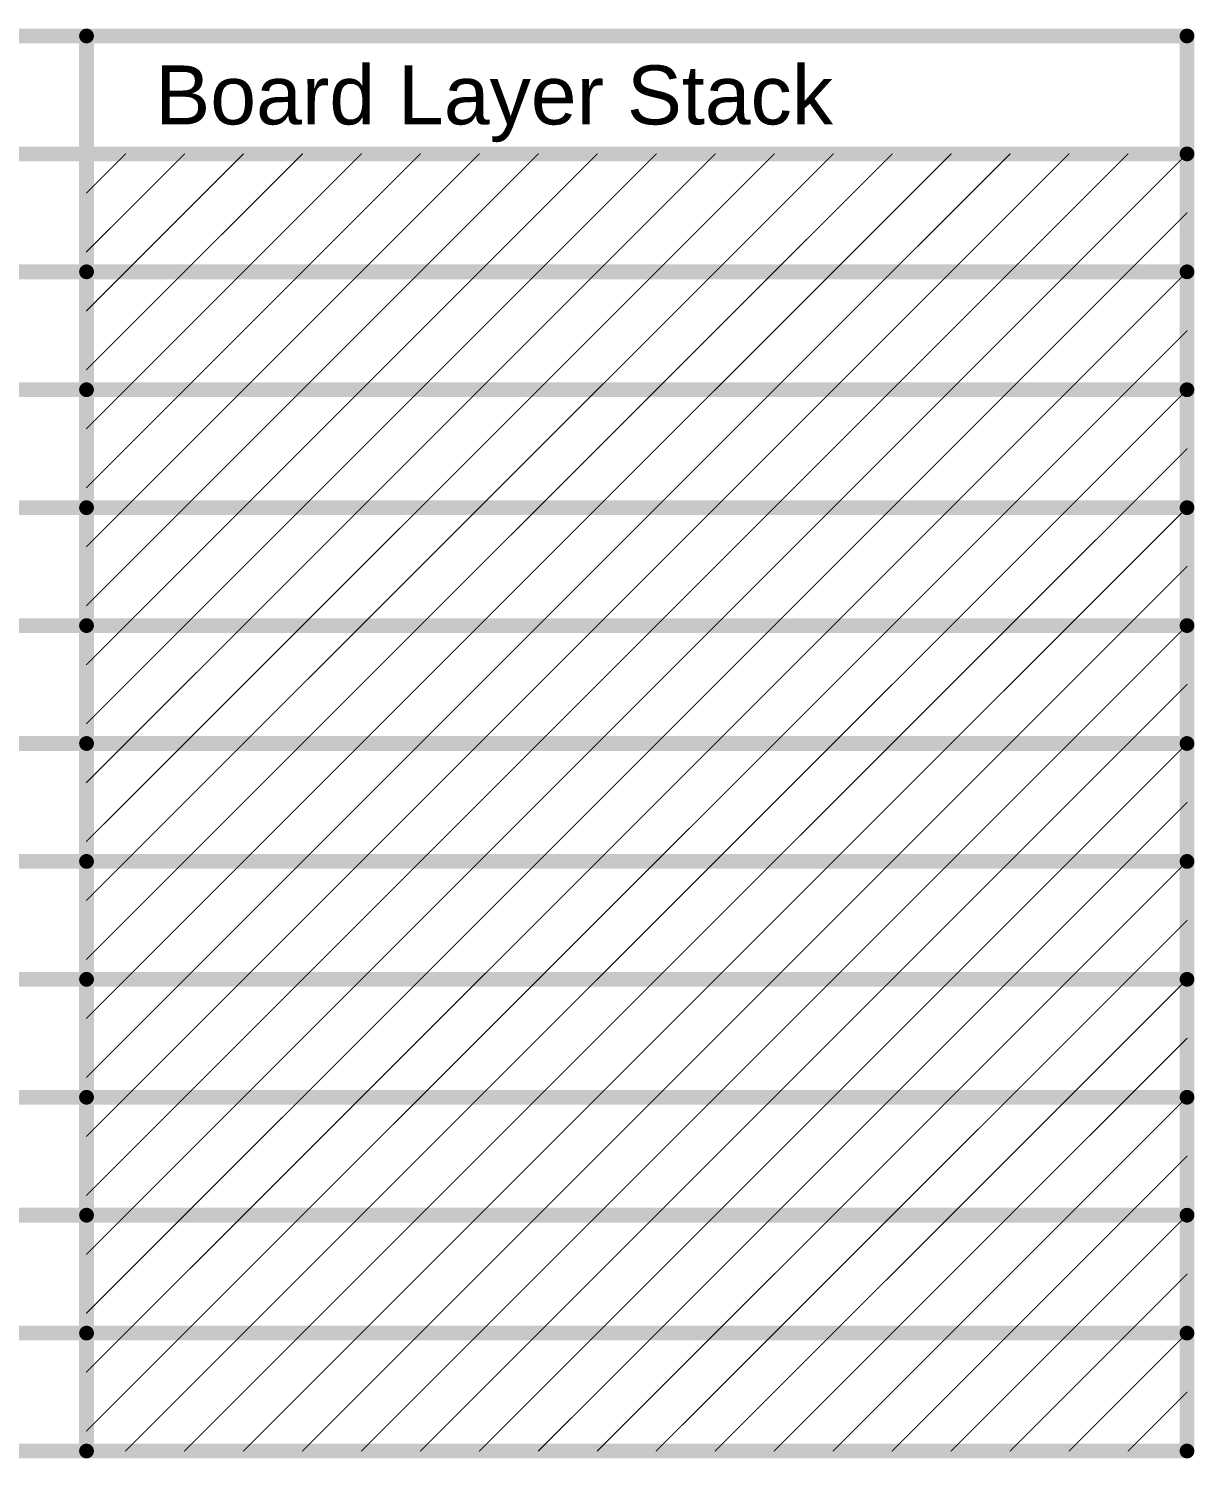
# Model space of a CAD drawing. Header units: inches. Extents: x -6 to 430, y 0 to 90.
# Drawn here: x 143.6 to 173.73, y 52.58 to 89.54 of the extents above; entities that cross this region are included whole.
import ezdxf

# ---------------------------------------------------------------- set-up
doc = ezdxf.new("R2010")
doc.units = ezdxf.units.IN
doc.layers.add('Mechanical 2', color=216, linetype='Continuous')
doc.styles.add('Arial', font='', dxfattribs={"height": 0.2})
doc.styles.get('Arial').set_extended_font_data('Arial')

msp = doc.modelspace()

# ---------------------------------------------------------------- linework, layer by layer
at = {"layer": 'Mechanical 2'}
for points, const_width in [([(58.254, 89.349), (173.539, 89.349)], 0.381), ([(145.099, 52.773), (145.099, 89.349)], 0.381), ([(173.539, 52.773), (173.539, 89.349)], 0.381), ([(58.254, 86.301), (173.539, 86.301)], 0.381), ([(145.099, 85.293), (146.107, 86.301)], 0.0254), ([(145.099, 83.769), (147.631, 86.301)], 0.0254), ([(146.107, 83.253), (149.155, 86.301)], 0.0254), ([(147.631, 83.253), (150.679, 86.301)], 0.0254), ([(149.155, 83.253), (152.203, 86.301)], 0.0254), ([(150.679, 83.253), (153.727, 86.301)], 0.0254), ([(152.203, 83.253), (155.251, 86.301)], 0.0254), ([(153.727, 83.253), (156.775, 86.301)], 0.0254), ([(155.251, 83.253), (158.299, 86.301)], 0.0254), ([(156.775, 83.253), (159.823, 86.301)], 0.0254), ([(158.299, 83.253), (161.347, 86.301)], 0.0254), ([(159.823, 83.253), (162.871, 86.301)], 0.0254), ([(161.347, 83.253), (164.395, 86.301)], 0.0254), ([(162.871, 83.253), (165.919, 86.301)], 0.0254), ([(164.395, 83.253), (167.443, 86.301)], 0.0254), ([(165.919, 83.253), (168.967, 86.301)], 0.0254), ([(167.443, 83.253), (170.491, 86.301)], 0.0254), ([(168.967, 83.253), (172.015, 86.301)], 0.0254), ([(170.491, 83.253), (173.539, 86.301)], 0.0254), ([(172.015, 83.253), (173.539, 84.777)], 0.0254), ([(130.625, 83.253), (145.099, 83.253)], 0.381), ([(145.099, 83.253), (173.539, 83.253)], 0.381), ([(145.099, 82.245), (146.107, 83.253)], 0.0254), ([(145.099, 80.721), (147.631, 83.253)], 0.0254), ([(146.107, 80.205), (149.155, 83.253)], 0.0254), ([(147.631, 80.205), (150.679, 83.253)], 0.0254), ([(149.155, 80.205), (152.203, 83.253)], 0.0254), ([(150.679, 80.205), (153.727, 83.253)], 0.0254), ([(152.203, 80.205), (155.251, 83.253)], 0.0254), ([(153.727, 80.205), (156.775, 83.253)], 0.0254), ([(155.251, 80.205), (158.299, 83.253)], 0.0254), ([(156.775, 80.205), (159.823, 83.253)], 0.0254), ([(158.299, 80.205), (161.347, 83.253)], 0.0254), ([(159.823, 80.205), (162.871, 83.253)], 0.0254), ([(161.347, 80.205), (164.395, 83.253)], 0.0254), ([(162.871, 80.205), (165.919, 83.253)], 0.0254), ([(164.395, 80.205), (167.443, 83.253)], 0.0254), ([(165.919, 80.205), (168.967, 83.253)], 0.0254), ([(167.443, 80.205), (170.491, 83.253)], 0.0254), ([(168.967, 80.205), (172.015, 83.253)], 0.0254), ([(170.491, 80.205), (173.539, 83.253)], 0.0254), ([(172.015, 80.205), (173.539, 81.729)], 0.0254), ([(130.625, 80.205), (145.099, 80.205)], 0.381), ([(145.099, 80.205), (173.539, 80.205)], 0.381), ([(145.099, 79.197), (146.107, 80.205)], 0.0254), ([(145.099, 77.673), (147.631, 80.205)], 0.0254), ([(146.107, 77.157), (149.155, 80.205)], 0.0254), ([(147.631, 77.157), (150.679, 80.205)], 0.0254), ([(149.155, 77.157), (152.203, 80.205)], 0.0254), ([(150.679, 77.157), (153.727, 80.205)], 0.0254), ([(152.203, 77.157), (155.251, 80.205)], 0.0254), ([(153.727, 77.157), (156.775, 80.205)], 0.0254), ([(155.251, 77.157), (158.299, 80.205)], 0.0254), ([(156.775, 77.157), (159.823, 80.205)], 0.0254), ([(158.299, 77.157), (161.347, 80.205)], 0.0254), ([(159.823, 77.157), (162.871, 80.205)], 0.0254), ([(161.347, 77.157), (164.395, 80.205)], 0.0254), ([(162.871, 77.157), (165.919, 80.205)], 0.0254), ([(164.395, 77.157), (167.443, 80.205)], 0.0254), ([(165.919, 77.157), (168.967, 80.205)], 0.0254), ([(167.443, 77.157), (170.491, 80.205)], 0.0254), ([(168.967, 77.157), (172.015, 80.205)], 0.0254), ([(170.491, 77.157), (173.539, 80.205)], 0.0254), ([(172.015, 77.157), (173.539, 78.681)], 0.0254), ([(130.625, 77.157), (145.099, 77.157)], 0.381), ([(145.099, 77.157), (173.539, 77.157)], 0.381), ([(145.099, 76.149), (146.107, 77.157)], 0.0254), ([(145.099, 74.625), (147.631, 77.157)], 0.0254), ([(146.107, 74.109), (149.155, 77.157)], 0.0254), ([(147.631, 74.109), (150.679, 77.157)], 0.0254), ([(149.155, 74.109), (152.203, 77.157)], 0.0254), ([(150.679, 74.109), (153.727, 77.157)], 0.0254), ([(152.203, 74.109), (155.251, 77.157)], 0.0254), ([(153.727, 74.109), (156.775, 77.157)], 0.0254), ([(155.251, 74.109), (158.299, 77.157)], 0.0254), ([(156.775, 74.109), (159.823, 77.157)], 0.0254), ([(158.299, 74.109), (161.347, 77.157)], 0.0254), ([(159.823, 74.109), (162.871, 77.157)], 0.0254), ([(161.347, 74.109), (164.395, 77.157)], 0.0254), ([(162.871, 74.109), (165.919, 77.157)], 0.0254), ([(164.395, 74.109), (167.443, 77.157)], 0.0254), ([(165.919, 74.109), (168.967, 77.157)], 0.0254), ([(167.443, 74.109), (170.491, 77.157)], 0.0254), ([(168.967, 74.109), (172.015, 77.157)], 0.0254), ([(170.491, 74.109), (173.539, 77.157)], 0.0254), ([(172.015, 74.109), (173.539, 75.633)], 0.0254), ([(130.625, 74.109), (145.099, 74.109)], 0.381), ([(145.099, 74.109), (173.539, 74.109)], 0.381), ([(145.099, 73.101), (146.107, 74.109)], 0.0254), ([(145.099, 71.577), (147.631, 74.109)], 0.0254), ([(146.107, 71.061), (149.155, 74.109)], 0.0254), ([(147.631, 71.061), (150.679, 74.109)], 0.0254), ([(149.155, 71.061), (152.203, 74.109)], 0.0254), ([(150.679, 71.061), (153.727, 74.109)], 0.0254), ([(152.203, 71.061), (155.251, 74.109)], 0.0254), ([(153.727, 71.061), (156.775, 74.109)], 0.0254), ([(155.251, 71.061), (158.299, 74.109)], 0.0254), ([(156.775, 71.061), (159.823, 74.109)], 0.0254), ([(158.299, 71.061), (161.347, 74.109)], 0.0254), ([(159.823, 71.061), (162.871, 74.109)], 0.0254), ([(161.347, 71.061), (164.395, 74.109)], 0.0254), ([(162.871, 71.061), (165.919, 74.109)], 0.0254), ([(164.395, 71.061), (167.443, 74.109)], 0.0254), ([(165.919, 71.061), (168.967, 74.109)], 0.0254), ([(167.443, 71.061), (170.491, 74.109)], 0.0254), ([(168.967, 71.061), (172.015, 74.109)], 0.0254), ([(170.491, 71.061), (173.539, 74.109)], 0.0254), ([(172.015, 71.061), (173.539, 72.585)], 0.0254), ([(130.625, 71.061), (145.099, 71.061)], 0.381), ([(145.099, 71.061), (173.539, 71.061)], 0.381), ([(145.099, 70.053), (146.107, 71.061)], 0.0254), ([(145.099, 68.529), (147.631, 71.061)], 0.0254), ([(146.107, 68.013), (149.155, 71.061)], 0.0254), ([(147.631, 68.013), (150.679, 71.061)], 0.0254), ([(149.155, 68.013), (152.203, 71.061)], 0.0254), ([(150.679, 68.013), (153.727, 71.061)], 0.0254), ([(152.203, 68.013), (155.251, 71.061)], 0.0254), ([(153.727, 68.013), (156.775, 71.061)], 0.0254), ([(155.251, 68.013), (158.299, 71.061)], 0.0254), ([(156.775, 68.013), (159.823, 71.061)], 0.0254), ([(158.299, 68.013), (161.347, 71.061)], 0.0254), ([(159.823, 68.013), (162.871, 71.061)], 0.0254), ([(161.347, 68.013), (164.395, 71.061)], 0.0254), ([(162.871, 68.013), (165.919, 71.061)], 0.0254), ([(164.395, 68.013), (167.443, 71.061)], 0.0254), ([(165.919, 68.013), (168.967, 71.061)], 0.0254), ([(167.443, 68.013), (170.491, 71.061)], 0.0254), ([(168.967, 68.013), (172.015, 71.061)], 0.0254), ([(170.491, 68.013), (173.539, 71.061)], 0.0254), ([(172.015, 68.013), (173.539, 69.537)], 0.0254), ([(130.625, 68.013), (145.099, 68.013)], 0.381), ([(145.099, 68.013), (173.539, 68.013)], 0.381), ([(145.099, 67.005), (146.107, 68.013)], 0.0254), ([(145.099, 65.481), (147.631, 68.013)], 0.0254), ([(146.107, 64.965), (149.155, 68.013)], 0.0254), ([(147.631, 64.965), (150.679, 68.013)], 0.0254), ([(149.155, 64.965), (152.203, 68.013)], 0.0254), ([(150.679, 64.965), (153.727, 68.013)], 0.0254), ([(152.203, 64.965), (155.251, 68.013)], 0.0254), ([(153.727, 64.965), (156.775, 68.013)], 0.0254), ([(155.251, 64.965), (158.299, 68.013)], 0.0254), ([(156.775, 64.965), (159.823, 68.013)], 0.0254), ([(158.299, 64.965), (161.347, 68.013)], 0.0254), ([(159.823, 64.965), (162.871, 68.013)], 0.0254), ([(161.347, 64.965), (164.395, 68.013)], 0.0254), ([(162.871, 64.965), (165.919, 68.013)], 0.0254), ([(164.395, 64.965), (167.443, 68.013)], 0.0254), ([(165.919, 64.965), (168.967, 68.013)], 0.0254), ([(167.443, 64.965), (170.491, 68.013)], 0.0254), ([(168.967, 64.965), (172.015, 68.013)], 0.0254), ([(170.491, 64.965), (173.539, 68.013)], 0.0254), ([(172.015, 64.965), (173.539, 66.489)], 0.0254), ([(130.625, 64.965), (145.099, 64.965)], 0.381), ([(145.099, 64.965), (173.539, 64.965)], 0.381), ([(145.099, 63.957), (146.107, 64.965)], 0.0254), ([(145.099, 62.433), (147.631, 64.965)], 0.0254), ([(146.107, 61.917), (149.155, 64.965)], 0.0254), ([(147.631, 61.917), (150.679, 64.965)], 0.0254), ([(149.155, 61.917), (152.203, 64.965)], 0.0254), ([(150.679, 61.917), (153.727, 64.965)], 0.0254), ([(152.203, 61.917), (155.251, 64.965)], 0.0254), ([(153.727, 61.917), (156.775, 64.965)], 0.0254), ([(155.251, 61.917), (158.299, 64.965)], 0.0254), ([(156.775, 61.917), (159.823, 64.965)], 0.0254), ([(158.299, 61.917), (161.347, 64.965)], 0.0254), ([(159.823, 61.917), (162.871, 64.965)], 0.0254), ([(161.347, 61.917), (164.395, 64.965)], 0.0254), ([(162.871, 61.917), (165.919, 64.965)], 0.0254), ([(164.395, 61.917), (167.443, 64.965)], 0.0254), ([(165.919, 61.917), (168.967, 64.965)], 0.0254), ([(167.443, 61.917), (170.491, 64.965)], 0.0254), ([(168.967, 61.917), (172.015, 64.965)], 0.0254), ([(170.491, 61.917), (173.539, 64.965)], 0.0254), ([(172.015, 61.917), (173.539, 63.441)], 0.0254), ([(130.625, 61.917), (145.099, 61.917)], 0.381), ([(145.099, 61.917), (173.539, 61.917)], 0.381), ([(145.099, 60.909), (146.107, 61.917)], 0.0254), ([(145.099, 59.385), (147.631, 61.917)], 0.0254), ([(146.107, 58.869), (149.155, 61.917)], 0.0254), ([(147.631, 58.869), (150.679, 61.917)], 0.0254), ([(149.155, 58.869), (152.203, 61.917)], 0.0254), ([(150.679, 58.869), (153.727, 61.917)], 0.0254), ([(152.203, 58.869), (155.251, 61.917)], 0.0254), ([(153.727, 58.869), (156.775, 61.917)], 0.0254), ([(155.251, 58.869), (158.299, 61.917)], 0.0254), ([(156.775, 58.869), (159.823, 61.917)], 0.0254), ([(158.299, 58.869), (161.347, 61.917)], 0.0254), ([(159.823, 58.869), (162.871, 61.917)], 0.0254), ([(161.347, 58.869), (164.395, 61.917)], 0.0254), ([(162.871, 58.869), (165.919, 61.917)], 0.0254), ([(164.395, 58.869), (167.443, 61.917)], 0.0254), ([(165.919, 58.869), (168.967, 61.917)], 0.0254), ([(167.443, 58.869), (170.491, 61.917)], 0.0254), ([(168.967, 58.869), (172.015, 61.917)], 0.0254), ([(170.491, 58.869), (173.539, 61.917)], 0.0254), ([(172.015, 58.869), (173.539, 60.393)], 0.0254), ([(130.625, 58.869), (145.099, 58.869)], 0.381), ([(145.099, 58.869), (173.539, 58.869)], 0.381), ([(145.099, 57.861), (146.107, 58.869)], 0.0254), ([(145.099, 56.337), (147.631, 58.869)], 0.0254), ([(146.107, 55.821), (149.155, 58.869)], 0.0254), ([(147.631, 55.821), (150.679, 58.869)], 0.0254), ([(149.155, 55.821), (152.203, 58.869)], 0.0254), ([(150.679, 55.821), (153.727, 58.869)], 0.0254), ([(152.203, 55.821), (155.251, 58.869)], 0.0254), ([(153.727, 55.821), (156.775, 58.869)], 0.0254), ([(155.251, 55.821), (158.299, 58.869)], 0.0254), ([(156.775, 55.821), (159.823, 58.869)], 0.0254), ([(158.299, 55.821), (161.347, 58.869)], 0.0254), ([(159.823, 55.821), (162.871, 58.869)], 0.0254), ([(161.347, 55.821), (164.395, 58.869)], 0.0254), ([(162.871, 55.821), (165.919, 58.869)], 0.0254), ([(164.395, 55.821), (167.443, 58.869)], 0.0254), ([(165.919, 55.821), (168.967, 58.869)], 0.0254), ([(167.443, 55.821), (170.491, 58.869)], 0.0254), ([(168.967, 55.821), (172.015, 58.869)], 0.0254), ([(170.491, 55.821), (173.539, 58.869)], 0.0254), ([(172.015, 55.821), (173.539, 57.345)], 0.0254), ([(130.625, 55.821), (145.099, 55.821)], 0.381), ([(145.099, 55.821), (173.539, 55.821)], 0.381), ([(145.099, 54.813), (146.107, 55.821)], 0.0254), ([(145.099, 53.289), (147.631, 55.821)], 0.0254), ([(146.107, 52.773), (149.155, 55.821)], 0.0254), ([(147.631, 52.773), (150.679, 55.821)], 0.0254), ([(149.155, 52.773), (152.203, 55.821)], 0.0254), ([(150.679, 52.773), (153.727, 55.821)], 0.0254), ([(152.203, 52.773), (155.251, 55.821)], 0.0254), ([(153.727, 52.773), (156.775, 55.821)], 0.0254), ([(155.251, 52.773), (158.299, 55.821)], 0.0254), ([(156.775, 52.773), (159.823, 55.821)], 0.0254), ([(158.299, 52.773), (161.347, 55.821)], 0.0254), ([(159.823, 52.773), (162.871, 55.821)], 0.0254), ([(161.347, 52.773), (164.395, 55.821)], 0.0254), ([(162.871, 52.773), (165.919, 55.821)], 0.0254), ([(164.395, 52.773), (167.443, 55.821)], 0.0254), ([(165.919, 52.773), (168.967, 55.821)], 0.0254), ([(167.443, 52.773), (170.491, 55.821)], 0.0254), ([(168.967, 52.773), (172.015, 55.821)], 0.0254), ([(170.491, 52.773), (173.539, 55.821)], 0.0254), ([(172.015, 52.773), (173.539, 54.297)], 0.0254), ([(130.625, 52.773), (145.099, 52.773)], 0.381), ([(145.099, 52.773), (173.539, 52.773)], 0.381)]:
    msp.add_lwpolyline(points, dxfattribs=dict(at, const_width=const_width))
for points, const_width in [([(145.004, 89.349, 1), (145.195, 89.349, 1)], 0.191), ([(173.444, 89.349, 1), (173.634, 89.349, 1)], 0.191), ([(173.444, 89.349, 1), (173.634, 89.349, 1)], 0.191), ([(173.444, 86.301, 1), (173.634, 86.301, 1)], 0.191), ([(146.101, 86.301, 1), (146.114, 86.301, 1)], 0.0127), ([(147.625, 86.301, 1), (147.638, 86.301, 1)], 0.0127), ([(149.149, 86.301, 1), (149.162, 86.301, 1)], 0.0127), ([(150.673, 86.301, 1), (150.686, 86.301, 1)], 0.0127), ([(152.197, 86.301, 1), (152.21, 86.301, 1)], 0.0127), ([(153.721, 86.301, 1), (153.734, 86.301, 1)], 0.0127), ([(155.245, 86.301, 1), (155.258, 86.301, 1)], 0.0127), ([(156.769, 86.301, 1), (156.782, 86.301, 1)], 0.0127), ([(158.293, 86.301, 1), (158.306, 86.301, 1)], 0.0127), ([(159.817, 86.301, 1), (159.83, 86.301, 1)], 0.0127), ([(161.341, 86.301, 1), (161.354, 86.301, 1)], 0.0127), ([(162.865, 86.301, 1), (162.878, 86.301, 1)], 0.0127), ([(164.389, 86.301, 1), (164.402, 86.301, 1)], 0.0127), ([(165.913, 86.301, 1), (165.926, 86.301, 1)], 0.0127), ([(167.437, 86.301, 1), (167.45, 86.301, 1)], 0.0127), ([(168.961, 86.301, 1), (168.974, 86.301, 1)], 0.0127), ([(170.485, 86.301, 1), (170.498, 86.301, 1)], 0.0127), ([(172.009, 86.301, 1), (172.022, 86.301, 1)], 0.0127), ([(173.533, 86.301, 1), (173.546, 86.301, 1)], 0.0127), ([(145.093, 85.293, 1), (145.106, 85.293, 1)], 0.0127), ([(173.533, 84.777, 1), (173.546, 84.777, 1)], 0.0127), ([(145.093, 83.769, 1), (145.106, 83.769, 1)], 0.0127), ([(145.004, 83.253, 1), (145.195, 83.253, 1)], 0.191), ([(145.004, 83.253, 1), (145.195, 83.253, 1)], 0.191), ([(146.101, 83.253, 1), (146.114, 83.253, 1)], 0.0127), ([(146.101, 83.253, 1), (146.114, 83.253, 1)], 0.0127), ([(147.625, 83.253, 1), (147.638, 83.253, 1)], 0.0127), ([(147.625, 83.253, 1), (147.638, 83.253, 1)], 0.0127), ([(149.149, 83.253, 1), (149.162, 83.253, 1)], 0.0127), ([(149.149, 83.253, 1), (149.162, 83.253, 1)], 0.0127), ([(150.673, 83.253, 1), (150.686, 83.253, 1)], 0.0127), ([(150.673, 83.253, 1), (150.686, 83.253, 1)], 0.0127), ([(152.197, 83.253, 1), (152.21, 83.253, 1)], 0.0127), ([(152.197, 83.253, 1), (152.21, 83.253, 1)], 0.0127), ([(153.721, 83.253, 1), (153.734, 83.253, 1)], 0.0127), ([(153.721, 83.253, 1), (153.734, 83.253, 1)], 0.0127), ([(155.245, 83.253, 1), (155.258, 83.253, 1)], 0.0127), ([(155.245, 83.253, 1), (155.258, 83.253, 1)], 0.0127), ([(156.769, 83.253, 1), (156.782, 83.253, 1)], 0.0127), ([(156.769, 83.253, 1), (156.782, 83.253, 1)], 0.0127), ([(158.293, 83.253, 1), (158.306, 83.253, 1)], 0.0127), ([(158.293, 83.253, 1), (158.306, 83.253, 1)], 0.0127), ([(159.817, 83.253, 1), (159.83, 83.253, 1)], 0.0127), ([(159.817, 83.253, 1), (159.83, 83.253, 1)], 0.0127), ([(161.341, 83.253, 1), (161.354, 83.253, 1)], 0.0127), ([(161.341, 83.253, 1), (161.354, 83.253, 1)], 0.0127), ([(162.865, 83.253, 1), (162.878, 83.253, 1)], 0.0127), ([(162.865, 83.253, 1), (162.878, 83.253, 1)], 0.0127), ([(164.389, 83.253, 1), (164.402, 83.253, 1)], 0.0127), ([(164.389, 83.253, 1), (164.402, 83.253, 1)], 0.0127), ([(165.913, 83.253, 1), (165.926, 83.253, 1)], 0.0127), ([(165.913, 83.253, 1), (165.926, 83.253, 1)], 0.0127), ([(167.437, 83.253, 1), (167.45, 83.253, 1)], 0.0127), ([(167.437, 83.253, 1), (167.45, 83.253, 1)], 0.0127), ([(168.961, 83.253, 1), (168.974, 83.253, 1)], 0.0127), ([(168.961, 83.253, 1), (168.974, 83.253, 1)], 0.0127), ([(170.485, 83.253, 1), (170.498, 83.253, 1)], 0.0127), ([(170.485, 83.253, 1), (170.498, 83.253, 1)], 0.0127), ([(172.009, 83.253, 1), (172.022, 83.253, 1)], 0.0127), ([(172.009, 83.253, 1), (172.022, 83.253, 1)], 0.0127), ([(173.444, 83.253, 1), (173.634, 83.253, 1)], 0.191), ([(173.533, 83.253, 1), (173.546, 83.253, 1)], 0.0127), ([(145.093, 82.245, 1), (145.106, 82.245, 1)], 0.0127), ([(173.533, 81.729, 1), (173.546, 81.729, 1)], 0.0127), ([(145.093, 80.721, 1), (145.106, 80.721, 1)], 0.0127), ([(145.004, 80.205, 1), (145.195, 80.205, 1)], 0.191), ([(145.004, 80.205, 1), (145.195, 80.205, 1)], 0.191), ([(146.101, 80.205, 1), (146.114, 80.205, 1)], 0.0127), ([(146.101, 80.205, 1), (146.114, 80.205, 1)], 0.0127), ([(147.625, 80.205, 1), (147.638, 80.205, 1)], 0.0127), ([(147.625, 80.205, 1), (147.638, 80.205, 1)], 0.0127), ([(149.149, 80.205, 1), (149.162, 80.205, 1)], 0.0127), ([(149.149, 80.205, 1), (149.162, 80.205, 1)], 0.0127), ([(150.673, 80.205, 1), (150.686, 80.205, 1)], 0.0127), ([(150.673, 80.205, 1), (150.686, 80.205, 1)], 0.0127), ([(152.197, 80.205, 1), (152.21, 80.205, 1)], 0.0127), ([(152.197, 80.205, 1), (152.21, 80.205, 1)], 0.0127), ([(153.721, 80.205, 1), (153.734, 80.205, 1)], 0.0127), ([(153.721, 80.205, 1), (153.734, 80.205, 1)], 0.0127), ([(155.245, 80.205, 1), (155.258, 80.205, 1)], 0.0127), ([(155.245, 80.205, 1), (155.258, 80.205, 1)], 0.0127), ([(156.769, 80.205, 1), (156.782, 80.205, 1)], 0.0127), ([(156.769, 80.205, 1), (156.782, 80.205, 1)], 0.0127), ([(158.293, 80.205, 1), (158.306, 80.205, 1)], 0.0127), ([(158.293, 80.205, 1), (158.306, 80.205, 1)], 0.0127), ([(159.817, 80.205, 1), (159.83, 80.205, 1)], 0.0127), ([(159.817, 80.205, 1), (159.83, 80.205, 1)], 0.0127), ([(161.341, 80.205, 1), (161.354, 80.205, 1)], 0.0127), ([(161.341, 80.205, 1), (161.354, 80.205, 1)], 0.0127), ([(162.865, 80.205, 1), (162.878, 80.205, 1)], 0.0127), ([(162.865, 80.205, 1), (162.878, 80.205, 1)], 0.0127), ([(164.389, 80.205, 1), (164.402, 80.205, 1)], 0.0127), ([(164.389, 80.205, 1), (164.402, 80.205, 1)], 0.0127), ([(165.913, 80.205, 1), (165.926, 80.205, 1)], 0.0127), ([(165.913, 80.205, 1), (165.926, 80.205, 1)], 0.0127), ([(167.437, 80.205, 1), (167.45, 80.205, 1)], 0.0127), ([(167.437, 80.205, 1), (167.45, 80.205, 1)], 0.0127), ([(168.961, 80.205, 1), (168.974, 80.205, 1)], 0.0127), ([(168.961, 80.205, 1), (168.974, 80.205, 1)], 0.0127), ([(170.485, 80.205, 1), (170.498, 80.205, 1)], 0.0127), ([(170.485, 80.205, 1), (170.498, 80.205, 1)], 0.0127), ([(172.009, 80.205, 1), (172.022, 80.205, 1)], 0.0127), ([(172.009, 80.205, 1), (172.022, 80.205, 1)], 0.0127), ([(173.444, 80.205, 1), (173.634, 80.205, 1)], 0.191), ([(173.533, 80.205, 1), (173.546, 80.205, 1)], 0.0127), ([(145.093, 79.197, 1), (145.106, 79.197, 1)], 0.0127), ([(173.533, 78.681, 1), (173.546, 78.681, 1)], 0.0127), ([(145.093, 77.673, 1), (145.106, 77.673, 1)], 0.0127), ([(145.004, 77.157, 1), (145.195, 77.157, 1)], 0.191), ([(145.004, 77.157, 1), (145.195, 77.157, 1)], 0.191), ([(173.444, 77.157, 1), (173.634, 77.157, 1)], 0.191), ([(146.101, 77.157, 1), (146.114, 77.157, 1)], 0.0127), ([(146.101, 77.157, 1), (146.114, 77.157, 1)], 0.0127), ([(147.625, 77.157, 1), (147.638, 77.157, 1)], 0.0127), ([(147.625, 77.157, 1), (147.638, 77.157, 1)], 0.0127), ([(149.149, 77.157, 1), (149.162, 77.157, 1)], 0.0127), ([(149.149, 77.157, 1), (149.162, 77.157, 1)], 0.0127), ([(150.673, 77.157, 1), (150.686, 77.157, 1)], 0.0127), ([(150.673, 77.157, 1), (150.686, 77.157, 1)], 0.0127), ([(152.197, 77.157, 1), (152.21, 77.157, 1)], 0.0127), ([(152.197, 77.157, 1), (152.21, 77.157, 1)], 0.0127), ([(153.721, 77.157, 1), (153.734, 77.157, 1)], 0.0127), ([(153.721, 77.157, 1), (153.734, 77.157, 1)], 0.0127), ([(155.245, 77.157, 1), (155.258, 77.157, 1)], 0.0127), ([(155.245, 77.157, 1), (155.258, 77.157, 1)], 0.0127), ([(156.769, 77.157, 1), (156.782, 77.157, 1)], 0.0127), ([(156.769, 77.157, 1), (156.782, 77.157, 1)], 0.0127), ([(158.293, 77.157, 1), (158.306, 77.157, 1)], 0.0127), ([(158.293, 77.157, 1), (158.306, 77.157, 1)], 0.0127), ([(159.817, 77.157, 1), (159.83, 77.157, 1)], 0.0127), ([(159.817, 77.157, 1), (159.83, 77.157, 1)], 0.0127), ([(161.341, 77.157, 1), (161.354, 77.157, 1)], 0.0127), ([(161.341, 77.157, 1), (161.354, 77.157, 1)], 0.0127), ([(162.865, 77.157, 1), (162.878, 77.157, 1)], 0.0127), ([(162.865, 77.157, 1), (162.878, 77.157, 1)], 0.0127), ([(164.389, 77.157, 1), (164.402, 77.157, 1)], 0.0127), ([(164.389, 77.157, 1), (164.402, 77.157, 1)], 0.0127), ([(165.913, 77.157, 1), (165.926, 77.157, 1)], 0.0127), ([(165.913, 77.157, 1), (165.926, 77.157, 1)], 0.0127), ([(167.437, 77.157, 1), (167.45, 77.157, 1)], 0.0127), ([(167.437, 77.157, 1), (167.45, 77.157, 1)], 0.0127), ([(168.961, 77.157, 1), (168.974, 77.157, 1)], 0.0127), ([(168.961, 77.157, 1), (168.974, 77.157, 1)], 0.0127), ([(170.485, 77.157, 1), (170.498, 77.157, 1)], 0.0127), ([(170.485, 77.157, 1), (170.498, 77.157, 1)], 0.0127), ([(172.009, 77.157, 1), (172.022, 77.157, 1)], 0.0127), ([(172.009, 77.157, 1), (172.022, 77.157, 1)], 0.0127), ([(173.533, 77.157, 1), (173.546, 77.157, 1)], 0.0127), ([(145.093, 76.149, 1), (145.106, 76.149, 1)], 0.0127), ([(173.533, 75.633, 1), (173.546, 75.633, 1)], 0.0127), ([(145.004, 74.109, 1), (145.195, 74.109, 1)], 0.191), ([(145.004, 74.109, 1), (145.195, 74.109, 1)], 0.191), ([(145.093, 74.625, 1), (145.106, 74.625, 1)], 0.0127), ([(173.444, 74.109, 1), (173.634, 74.109, 1)], 0.191), ([(146.101, 74.109, 1), (146.114, 74.109, 1)], 0.0127), ([(146.101, 74.109, 1), (146.114, 74.109, 1)], 0.0127), ([(147.625, 74.109, 1), (147.638, 74.109, 1)], 0.0127), ([(147.625, 74.109, 1), (147.638, 74.109, 1)], 0.0127), ([(149.149, 74.109, 1), (149.162, 74.109, 1)], 0.0127), ([(149.149, 74.109, 1), (149.162, 74.109, 1)], 0.0127), ([(150.673, 74.109, 1), (150.686, 74.109, 1)], 0.0127), ([(150.673, 74.109, 1), (150.686, 74.109, 1)], 0.0127), ([(152.197, 74.109, 1), (152.21, 74.109, 1)], 0.0127), ([(152.197, 74.109, 1), (152.21, 74.109, 1)], 0.0127), ([(153.721, 74.109, 1), (153.734, 74.109, 1)], 0.0127), ([(153.721, 74.109, 1), (153.734, 74.109, 1)], 0.0127), ([(155.245, 74.109, 1), (155.258, 74.109, 1)], 0.0127), ([(155.245, 74.109, 1), (155.258, 74.109, 1)], 0.0127), ([(156.769, 74.109, 1), (156.782, 74.109, 1)], 0.0127), ([(156.769, 74.109, 1), (156.782, 74.109, 1)], 0.0127), ([(158.293, 74.109, 1), (158.306, 74.109, 1)], 0.0127), ([(158.293, 74.109, 1), (158.306, 74.109, 1)], 0.0127), ([(159.817, 74.109, 1), (159.83, 74.109, 1)], 0.0127), ([(159.817, 74.109, 1), (159.83, 74.109, 1)], 0.0127), ([(161.341, 74.109, 1), (161.354, 74.109, 1)], 0.0127), ([(161.341, 74.109, 1), (161.354, 74.109, 1)], 0.0127), ([(162.865, 74.109, 1), (162.878, 74.109, 1)], 0.0127), ([(162.865, 74.109, 1), (162.878, 74.109, 1)], 0.0127), ([(164.389, 74.109, 1), (164.402, 74.109, 1)], 0.0127), ([(164.389, 74.109, 1), (164.402, 74.109, 1)], 0.0127), ([(165.913, 74.109, 1), (165.926, 74.109, 1)], 0.0127), ([(165.913, 74.109, 1), (165.926, 74.109, 1)], 0.0127), ([(167.437, 74.109, 1), (167.45, 74.109, 1)], 0.0127), ([(167.437, 74.109, 1), (167.45, 74.109, 1)], 0.0127), ([(168.961, 74.109, 1), (168.974, 74.109, 1)], 0.0127), ([(168.961, 74.109, 1), (168.974, 74.109, 1)], 0.0127), ([(170.485, 74.109, 1), (170.498, 74.109, 1)], 0.0127), ([(170.485, 74.109, 1), (170.498, 74.109, 1)], 0.0127), ([(172.009, 74.109, 1), (172.022, 74.109, 1)], 0.0127), ([(172.009, 74.109, 1), (172.022, 74.109, 1)], 0.0127), ([(173.533, 74.109, 1), (173.546, 74.109, 1)], 0.0127), ([(145.093, 73.101, 1), (145.106, 73.101, 1)], 0.0127), ([(173.533, 72.585, 1), (173.546, 72.585, 1)], 0.0127), ([(145.093, 71.577, 1), (145.106, 71.577, 1)], 0.0127), ([(145.004, 71.061, 1), (145.195, 71.061, 1)], 0.191), ([(145.004, 71.061, 1), (145.195, 71.061, 1)], 0.191), ([(146.101, 71.061, 1), (146.114, 71.061, 1)], 0.0127), ([(146.101, 71.061, 1), (146.114, 71.061, 1)], 0.0127), ([(147.625, 71.061, 1), (147.638, 71.061, 1)], 0.0127), ([(147.625, 71.061, 1), (147.638, 71.061, 1)], 0.0127), ([(149.149, 71.061, 1), (149.162, 71.061, 1)], 0.0127), ([(149.149, 71.061, 1), (149.162, 71.061, 1)], 0.0127), ([(150.673, 71.061, 1), (150.686, 71.061, 1)], 0.0127), ([(150.673, 71.061, 1), (150.686, 71.061, 1)], 0.0127), ([(152.197, 71.061, 1), (152.21, 71.061, 1)], 0.0127), ([(152.197, 71.061, 1), (152.21, 71.061, 1)], 0.0127), ([(153.721, 71.061, 1), (153.734, 71.061, 1)], 0.0127), ([(153.721, 71.061, 1), (153.734, 71.061, 1)], 0.0127), ([(155.245, 71.061, 1), (155.258, 71.061, 1)], 0.0127), ([(155.245, 71.061, 1), (155.258, 71.061, 1)], 0.0127), ([(156.769, 71.061, 1), (156.782, 71.061, 1)], 0.0127), ([(156.769, 71.061, 1), (156.782, 71.061, 1)], 0.0127), ([(158.293, 71.061, 1), (158.306, 71.061, 1)], 0.0127), ([(158.293, 71.061, 1), (158.306, 71.061, 1)], 0.0127), ([(159.817, 71.061, 1), (159.83, 71.061, 1)], 0.0127), ([(159.817, 71.061, 1), (159.83, 71.061, 1)], 0.0127), ([(161.341, 71.061, 1), (161.354, 71.061, 1)], 0.0127), ([(161.341, 71.061, 1), (161.354, 71.061, 1)], 0.0127), ([(162.865, 71.061, 1), (162.878, 71.061, 1)], 0.0127), ([(162.865, 71.061, 1), (162.878, 71.061, 1)], 0.0127), ([(164.389, 71.061, 1), (164.402, 71.061, 1)], 0.0127), ([(164.389, 71.061, 1), (164.402, 71.061, 1)], 0.0127), ([(165.913, 71.061, 1), (165.926, 71.061, 1)], 0.0127), ([(165.913, 71.061, 1), (165.926, 71.061, 1)], 0.0127), ([(167.437, 71.061, 1), (167.45, 71.061, 1)], 0.0127), ([(167.437, 71.061, 1), (167.45, 71.061, 1)], 0.0127), ([(168.961, 71.061, 1), (168.974, 71.061, 1)], 0.0127), ([(168.961, 71.061, 1), (168.974, 71.061, 1)], 0.0127), ([(170.485, 71.061, 1), (170.498, 71.061, 1)], 0.0127), ([(170.485, 71.061, 1), (170.498, 71.061, 1)], 0.0127), ([(172.009, 71.061, 1), (172.022, 71.061, 1)], 0.0127), ([(172.009, 71.061, 1), (172.022, 71.061, 1)], 0.0127), ([(173.444, 71.061, 1), (173.634, 71.061, 1)], 0.191), ([(173.533, 71.061, 1), (173.546, 71.061, 1)], 0.0127), ([(145.093, 70.053, 1), (145.106, 70.053, 1)], 0.0127), ([(173.533, 69.537, 1), (173.546, 69.537, 1)], 0.0127), ([(145.093, 68.529, 1), (145.106, 68.529, 1)], 0.0127), ([(145.004, 68.013, 1), (145.195, 68.013, 1)], 0.191), ([(145.004, 68.013, 1), (145.195, 68.013, 1)], 0.191), ([(146.101, 68.013, 1), (146.114, 68.013, 1)], 0.0127), ([(146.101, 68.013, 1), (146.114, 68.013, 1)], 0.0127), ([(147.625, 68.013, 1), (147.638, 68.013, 1)], 0.0127), ([(147.625, 68.013, 1), (147.638, 68.013, 1)], 0.0127), ([(149.149, 68.013, 1), (149.162, 68.013, 1)], 0.0127), ([(149.149, 68.013, 1), (149.162, 68.013, 1)], 0.0127), ([(150.673, 68.013, 1), (150.686, 68.013, 1)], 0.0127), ([(150.673, 68.013, 1), (150.686, 68.013, 1)], 0.0127), ([(152.197, 68.013, 1), (152.21, 68.013, 1)], 0.0127), ([(152.197, 68.013, 1), (152.21, 68.013, 1)], 0.0127), ([(153.721, 68.013, 1), (153.734, 68.013, 1)], 0.0127), ([(153.721, 68.013, 1), (153.734, 68.013, 1)], 0.0127), ([(155.245, 68.013, 1), (155.258, 68.013, 1)], 0.0127), ([(155.245, 68.013, 1), (155.258, 68.013, 1)], 0.0127), ([(156.769, 68.013, 1), (156.782, 68.013, 1)], 0.0127), ([(156.769, 68.013, 1), (156.782, 68.013, 1)], 0.0127), ([(158.293, 68.013, 1), (158.306, 68.013, 1)], 0.0127), ([(158.293, 68.013, 1), (158.306, 68.013, 1)], 0.0127), ([(159.817, 68.013, 1), (159.83, 68.013, 1)], 0.0127), ([(159.817, 68.013, 1), (159.83, 68.013, 1)], 0.0127), ([(161.341, 68.013, 1), (161.354, 68.013, 1)], 0.0127), ([(161.341, 68.013, 1), (161.354, 68.013, 1)], 0.0127), ([(162.865, 68.013, 1), (162.878, 68.013, 1)], 0.0127), ([(162.865, 68.013, 1), (162.878, 68.013, 1)], 0.0127), ([(164.389, 68.013, 1), (164.402, 68.013, 1)], 0.0127), ([(164.389, 68.013, 1), (164.402, 68.013, 1)], 0.0127), ([(165.913, 68.013, 1), (165.926, 68.013, 1)], 0.0127), ([(165.913, 68.013, 1), (165.926, 68.013, 1)], 0.0127), ([(167.437, 68.013, 1), (167.45, 68.013, 1)], 0.0127), ([(167.437, 68.013, 1), (167.45, 68.013, 1)], 0.0127), ([(168.961, 68.013, 1), (168.974, 68.013, 1)], 0.0127), ([(168.961, 68.013, 1), (168.974, 68.013, 1)], 0.0127), ([(170.485, 68.013, 1), (170.498, 68.013, 1)], 0.0127), ([(170.485, 68.013, 1), (170.498, 68.013, 1)], 0.0127), ([(172.009, 68.013, 1), (172.022, 68.013, 1)], 0.0127), ([(172.009, 68.013, 1), (172.022, 68.013, 1)], 0.0127), ([(173.444, 68.013, 1), (173.634, 68.013, 1)], 0.191), ([(173.533, 68.013, 1), (173.546, 68.013, 1)], 0.0127), ([(145.093, 67.005, 1), (145.106, 67.005, 1)], 0.0127), ([(173.533, 66.489, 1), (173.546, 66.489, 1)], 0.0127), ([(145.093, 65.481, 1), (145.106, 65.481, 1)], 0.0127), ([(145.004, 64.965, 1), (145.195, 64.965, 1)], 0.191), ([(145.004, 64.965, 1), (145.195, 64.965, 1)], 0.191), ([(173.444, 64.965, 1), (173.634, 64.965, 1)], 0.191), ([(146.101, 64.965, 1), (146.114, 64.965, 1)], 0.0127), ([(146.101, 64.965, 1), (146.114, 64.965, 1)], 0.0127), ([(147.625, 64.965, 1), (147.638, 64.965, 1)], 0.0127), ([(147.625, 64.965, 1), (147.638, 64.965, 1)], 0.0127), ([(149.149, 64.965, 1), (149.162, 64.965, 1)], 0.0127), ([(149.149, 64.965, 1), (149.162, 64.965, 1)], 0.0127), ([(150.673, 64.965, 1), (150.686, 64.965, 1)], 0.0127), ([(150.673, 64.965, 1), (150.686, 64.965, 1)], 0.0127), ([(152.197, 64.965, 1), (152.21, 64.965, 1)], 0.0127), ([(152.197, 64.965, 1), (152.21, 64.965, 1)], 0.0127), ([(153.721, 64.965, 1), (153.734, 64.965, 1)], 0.0127), ([(153.721, 64.965, 1), (153.734, 64.965, 1)], 0.0127), ([(155.245, 64.965, 1), (155.258, 64.965, 1)], 0.0127), ([(155.245, 64.965, 1), (155.258, 64.965, 1)], 0.0127), ([(156.769, 64.965, 1), (156.782, 64.965, 1)], 0.0127), ([(156.769, 64.965, 1), (156.782, 64.965, 1)], 0.0127), ([(158.293, 64.965, 1), (158.306, 64.965, 1)], 0.0127), ([(158.293, 64.965, 1), (158.306, 64.965, 1)], 0.0127), ([(159.817, 64.965, 1), (159.83, 64.965, 1)], 0.0127), ([(159.817, 64.965, 1), (159.83, 64.965, 1)], 0.0127), ([(161.341, 64.965, 1), (161.354, 64.965, 1)], 0.0127), ([(161.341, 64.965, 1), (161.354, 64.965, 1)], 0.0127), ([(162.865, 64.965, 1), (162.878, 64.965, 1)], 0.0127), ([(162.865, 64.965, 1), (162.878, 64.965, 1)], 0.0127), ([(164.389, 64.965, 1), (164.402, 64.965, 1)], 0.0127), ([(164.389, 64.965, 1), (164.402, 64.965, 1)], 0.0127), ([(165.913, 64.965, 1), (165.926, 64.965, 1)], 0.0127), ([(165.913, 64.965, 1), (165.926, 64.965, 1)], 0.0127), ([(167.437, 64.965, 1), (167.45, 64.965, 1)], 0.0127), ([(167.437, 64.965, 1), (167.45, 64.965, 1)], 0.0127), ([(168.961, 64.965, 1), (168.974, 64.965, 1)], 0.0127), ([(168.961, 64.965, 1), (168.974, 64.965, 1)], 0.0127), ([(170.485, 64.965, 1), (170.498, 64.965, 1)], 0.0127), ([(170.485, 64.965, 1), (170.498, 64.965, 1)], 0.0127), ([(172.009, 64.965, 1), (172.022, 64.965, 1)], 0.0127), ([(172.009, 64.965, 1), (172.022, 64.965, 1)], 0.0127), ([(173.533, 64.965, 1), (173.546, 64.965, 1)], 0.0127), ([(145.093, 63.957, 1), (145.106, 63.957, 1)], 0.0127), ([(173.533, 63.441, 1), (173.546, 63.441, 1)], 0.0127), ([(145.004, 61.917, 1), (145.195, 61.917, 1)], 0.191), ([(145.004, 61.917, 1), (145.195, 61.917, 1)], 0.191), ([(145.093, 62.433, 1), (145.106, 62.433, 1)], 0.0127), ([(173.444, 61.917, 1), (173.634, 61.917, 1)], 0.191), ([(146.101, 61.917, 1), (146.114, 61.917, 1)], 0.0127), ([(146.101, 61.917, 1), (146.114, 61.917, 1)], 0.0127), ([(147.625, 61.917, 1), (147.638, 61.917, 1)], 0.0127), ([(147.625, 61.917, 1), (147.638, 61.917, 1)], 0.0127), ([(149.149, 61.917, 1), (149.162, 61.917, 1)], 0.0127), ([(149.149, 61.917, 1), (149.162, 61.917, 1)], 0.0127), ([(150.673, 61.917, 1), (150.686, 61.917, 1)], 0.0127), ([(150.673, 61.917, 1), (150.686, 61.917, 1)], 0.0127), ([(152.197, 61.917, 1), (152.21, 61.917, 1)], 0.0127), ([(152.197, 61.917, 1), (152.21, 61.917, 1)], 0.0127), ([(153.721, 61.917, 1), (153.734, 61.917, 1)], 0.0127), ([(153.721, 61.917, 1), (153.734, 61.917, 1)], 0.0127), ([(155.245, 61.917, 1), (155.258, 61.917, 1)], 0.0127), ([(155.245, 61.917, 1), (155.258, 61.917, 1)], 0.0127), ([(156.769, 61.917, 1), (156.782, 61.917, 1)], 0.0127), ([(156.769, 61.917, 1), (156.782, 61.917, 1)], 0.0127), ([(158.293, 61.917, 1), (158.306, 61.917, 1)], 0.0127), ([(158.293, 61.917, 1), (158.306, 61.917, 1)], 0.0127), ([(159.817, 61.917, 1), (159.83, 61.917, 1)], 0.0127), ([(159.817, 61.917, 1), (159.83, 61.917, 1)], 0.0127), ([(161.341, 61.917, 1), (161.354, 61.917, 1)], 0.0127), ([(161.341, 61.917, 1), (161.354, 61.917, 1)], 0.0127), ([(162.865, 61.917, 1), (162.878, 61.917, 1)], 0.0127), ([(162.865, 61.917, 1), (162.878, 61.917, 1)], 0.0127), ([(164.389, 61.917, 1), (164.402, 61.917, 1)], 0.0127), ([(164.389, 61.917, 1), (164.402, 61.917, 1)], 0.0127), ([(165.913, 61.917, 1), (165.926, 61.917, 1)], 0.0127), ([(165.913, 61.917, 1), (165.926, 61.917, 1)], 0.0127), ([(167.437, 61.917, 1), (167.45, 61.917, 1)], 0.0127), ([(167.437, 61.917, 1), (167.45, 61.917, 1)], 0.0127), ([(168.961, 61.917, 1), (168.974, 61.917, 1)], 0.0127), ([(168.961, 61.917, 1), (168.974, 61.917, 1)], 0.0127), ([(170.485, 61.917, 1), (170.498, 61.917, 1)], 0.0127), ([(170.485, 61.917, 1), (170.498, 61.917, 1)], 0.0127), ([(172.009, 61.917, 1), (172.022, 61.917, 1)], 0.0127), ([(172.009, 61.917, 1), (172.022, 61.917, 1)], 0.0127), ([(173.533, 61.917, 1), (173.546, 61.917, 1)], 0.0127), ([(145.093, 60.909, 1), (145.106, 60.909, 1)], 0.0127), ([(173.533, 60.393, 1), (173.546, 60.393, 1)], 0.0127), ([(145.093, 59.385, 1), (145.106, 59.385, 1)], 0.0127), ([(145.004, 58.869, 1), (145.195, 58.869, 1)], 0.191), ([(145.004, 58.869, 1), (145.195, 58.869, 1)], 0.191), ([(146.101, 58.869, 1), (146.114, 58.869, 1)], 0.0127), ([(146.101, 58.869, 1), (146.114, 58.869, 1)], 0.0127), ([(147.625, 58.869, 1), (147.638, 58.869, 1)], 0.0127), ([(147.625, 58.869, 1), (147.638, 58.869, 1)], 0.0127), ([(149.149, 58.869, 1), (149.162, 58.869, 1)], 0.0127), ([(149.149, 58.869, 1), (149.162, 58.869, 1)], 0.0127), ([(150.673, 58.869, 1), (150.686, 58.869, 1)], 0.0127), ([(150.673, 58.869, 1), (150.686, 58.869, 1)], 0.0127), ([(152.197, 58.869, 1), (152.21, 58.869, 1)], 0.0127), ([(152.197, 58.869, 1), (152.21, 58.869, 1)], 0.0127), ([(153.721, 58.869, 1), (153.734, 58.869, 1)], 0.0127), ([(153.721, 58.869, 1), (153.734, 58.869, 1)], 0.0127), ([(155.245, 58.869, 1), (155.258, 58.869, 1)], 0.0127), ([(155.245, 58.869, 1), (155.258, 58.869, 1)], 0.0127), ([(156.769, 58.869, 1), (156.782, 58.869, 1)], 0.0127), ([(156.769, 58.869, 1), (156.782, 58.869, 1)], 0.0127), ([(158.293, 58.869, 1), (158.306, 58.869, 1)], 0.0127), ([(158.293, 58.869, 1), (158.306, 58.869, 1)], 0.0127), ([(159.817, 58.869, 1), (159.83, 58.869, 1)], 0.0127), ([(159.817, 58.869, 1), (159.83, 58.869, 1)], 0.0127), ([(161.341, 58.869, 1), (161.354, 58.869, 1)], 0.0127), ([(161.341, 58.869, 1), (161.354, 58.869, 1)], 0.0127), ([(162.865, 58.869, 1), (162.878, 58.869, 1)], 0.0127), ([(162.865, 58.869, 1), (162.878, 58.869, 1)], 0.0127), ([(164.389, 58.869, 1), (164.402, 58.869, 1)], 0.0127), ([(164.389, 58.869, 1), (164.402, 58.869, 1)], 0.0127), ([(165.913, 58.869, 1), (165.926, 58.869, 1)], 0.0127), ([(165.913, 58.869, 1), (165.926, 58.869, 1)], 0.0127), ([(167.437, 58.869, 1), (167.45, 58.869, 1)], 0.0127), ([(167.437, 58.869, 1), (167.45, 58.869, 1)], 0.0127), ([(168.961, 58.869, 1), (168.974, 58.869, 1)], 0.0127), ([(168.961, 58.869, 1), (168.974, 58.869, 1)], 0.0127), ([(170.485, 58.869, 1), (170.498, 58.869, 1)], 0.0127), ([(170.485, 58.869, 1), (170.498, 58.869, 1)], 0.0127), ([(172.009, 58.869, 1), (172.022, 58.869, 1)], 0.0127), ([(172.009, 58.869, 1), (172.022, 58.869, 1)], 0.0127), ([(173.444, 58.869, 1), (173.634, 58.869, 1)], 0.191), ([(173.533, 58.869, 1), (173.546, 58.869, 1)], 0.0127), ([(145.093, 57.861, 1), (145.106, 57.861, 1)], 0.0127), ([(173.533, 57.345, 1), (173.546, 57.345, 1)], 0.0127), ([(145.093, 56.337, 1), (145.106, 56.337, 1)], 0.0127), ([(145.004, 55.821, 1), (145.195, 55.821, 1)], 0.191), ([(145.004, 55.821, 1), (145.195, 55.821, 1)], 0.191), ([(146.101, 55.821, 1), (146.114, 55.821, 1)], 0.0127), ([(146.101, 55.821, 1), (146.114, 55.821, 1)], 0.0127), ([(147.625, 55.821, 1), (147.638, 55.821, 1)], 0.0127), ([(147.625, 55.821, 1), (147.638, 55.821, 1)], 0.0127), ([(149.149, 55.821, 1), (149.162, 55.821, 1)], 0.0127), ([(149.149, 55.821, 1), (149.162, 55.821, 1)], 0.0127), ([(150.673, 55.821, 1), (150.686, 55.821, 1)], 0.0127), ([(150.673, 55.821, 1), (150.686, 55.821, 1)], 0.0127), ([(152.197, 55.821, 1), (152.21, 55.821, 1)], 0.0127), ([(152.197, 55.821, 1), (152.21, 55.821, 1)], 0.0127), ([(153.721, 55.821, 1), (153.734, 55.821, 1)], 0.0127), ([(153.721, 55.821, 1), (153.734, 55.821, 1)], 0.0127), ([(155.245, 55.821, 1), (155.258, 55.821, 1)], 0.0127), ([(155.245, 55.821, 1), (155.258, 55.821, 1)], 0.0127), ([(156.769, 55.821, 1), (156.782, 55.821, 1)], 0.0127), ([(156.769, 55.821, 1), (156.782, 55.821, 1)], 0.0127), ([(158.293, 55.821, 1), (158.306, 55.821, 1)], 0.0127), ([(158.293, 55.821, 1), (158.306, 55.821, 1)], 0.0127), ([(159.817, 55.821, 1), (159.83, 55.821, 1)], 0.0127), ([(159.817, 55.821, 1), (159.83, 55.821, 1)], 0.0127), ([(161.341, 55.821, 1), (161.354, 55.821, 1)], 0.0127), ([(161.341, 55.821, 1), (161.354, 55.821, 1)], 0.0127), ([(162.865, 55.821, 1), (162.878, 55.821, 1)], 0.0127), ([(162.865, 55.821, 1), (162.878, 55.821, 1)], 0.0127), ([(164.389, 55.821, 1), (164.402, 55.821, 1)], 0.0127), ([(164.389, 55.821, 1), (164.402, 55.821, 1)], 0.0127), ([(165.913, 55.821, 1), (165.926, 55.821, 1)], 0.0127), ([(165.913, 55.821, 1), (165.926, 55.821, 1)], 0.0127), ([(167.437, 55.821, 1), (167.45, 55.821, 1)], 0.0127), ([(167.437, 55.821, 1), (167.45, 55.821, 1)], 0.0127), ([(168.961, 55.821, 1), (168.974, 55.821, 1)], 0.0127), ([(168.961, 55.821, 1), (168.974, 55.821, 1)], 0.0127), ([(170.485, 55.821, 1), (170.498, 55.821, 1)], 0.0127), ([(170.485, 55.821, 1), (170.498, 55.821, 1)], 0.0127), ([(172.009, 55.821, 1), (172.022, 55.821, 1)], 0.0127), ([(172.009, 55.821, 1), (172.022, 55.821, 1)], 0.0127), ([(173.444, 55.821, 1), (173.634, 55.821, 1)], 0.191), ([(173.533, 55.821, 1), (173.546, 55.821, 1)], 0.0127), ([(145.093, 54.813, 1), (145.106, 54.813, 1)], 0.0127), ([(173.533, 54.297, 1), (173.546, 54.297, 1)], 0.0127), ([(145.093, 53.289, 1), (145.106, 53.289, 1)], 0.0127), ([(145.004, 52.773, 1), (145.195, 52.773, 1)], 0.191), ([(145.004, 52.773, 1), (145.195, 52.773, 1)], 0.191), ([(145.004, 52.773, 1), (145.195, 52.773, 1)], 0.191), ([(173.444, 52.773, 1), (173.634, 52.773, 1)], 0.191), ([(173.444, 52.773, 1), (173.634, 52.773, 1)], 0.191), ([(146.101, 52.773, 1), (146.114, 52.773, 1)], 0.0127), ([(147.625, 52.773, 1), (147.638, 52.773, 1)], 0.0127), ([(149.149, 52.773, 1), (149.162, 52.773, 1)], 0.0127), ([(150.673, 52.773, 1), (150.686, 52.773, 1)], 0.0127), ([(152.197, 52.773, 1), (152.21, 52.773, 1)], 0.0127), ([(153.721, 52.773, 1), (153.734, 52.773, 1)], 0.0127), ([(155.245, 52.773, 1), (155.258, 52.773, 1)], 0.0127), ([(156.769, 52.773, 1), (156.782, 52.773, 1)], 0.0127), ([(158.293, 52.773, 1), (158.306, 52.773, 1)], 0.0127), ([(159.817, 52.773, 1), (159.83, 52.773, 1)], 0.0127), ([(161.341, 52.773, 1), (161.354, 52.773, 1)], 0.0127), ([(162.865, 52.773, 1), (162.878, 52.773, 1)], 0.0127), ([(164.389, 52.773, 1), (164.402, 52.773, 1)], 0.0127), ([(165.913, 52.773, 1), (165.926, 52.773, 1)], 0.0127), ([(167.437, 52.773, 1), (167.45, 52.773, 1)], 0.0127), ([(168.961, 52.773, 1), (168.974, 52.773, 1)], 0.0127), ([(170.485, 52.773, 1), (170.498, 52.773, 1)], 0.0127), ([(172.009, 52.773, 1), (172.022, 52.773, 1)], 0.0127)]:
    msp.add_lwpolyline(points, format="xyb", close=True, dxfattribs=dict(at, const_width=const_width))

# ---------------------------------------------------------------- texts
at = {"layer": 'Mechanical 2', "style": 'Arial'}
msp.add_text('Board Layer Stack', height=1.524, dxfattribs=at).set_placement((146.877, 87.063))

doc.saveas('drawing.dxf')
